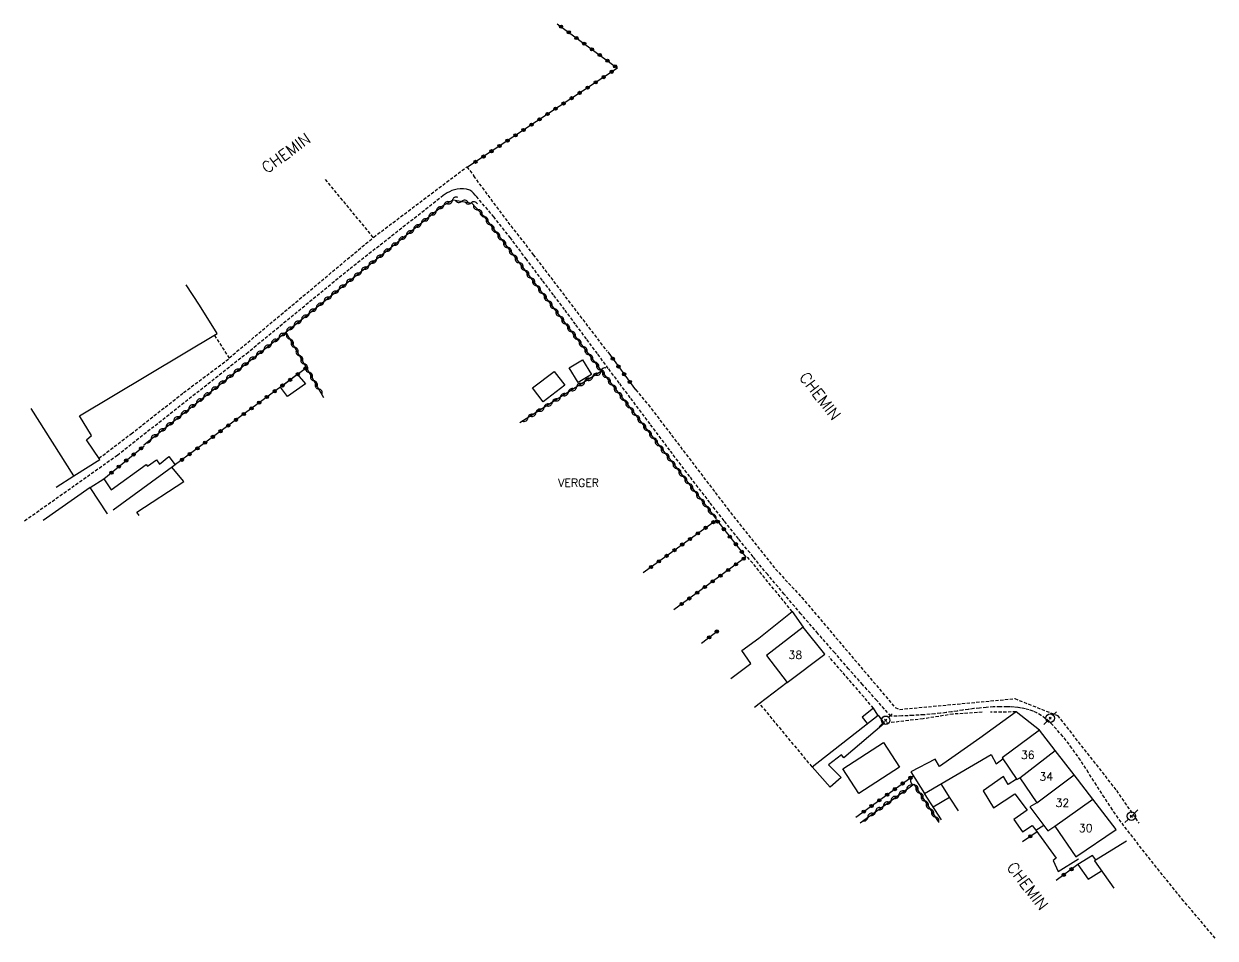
# Model space of a CAD drawing. Header units: millimetres. Extents: x 128208 to 129000, y 141060 to 142000.
# Drawn here: x 128528.6 to 128714.7, y 141478.1 to 141620.9 of the extents above; entities that cross this region are included whole.
import ezdxf
from ezdxf.enums import TextEntityAlignment as Align

# ---------------------------------------------------------------- set-up
doc = ezdxf.new("R2010")
doc.units = ezdxf.units.MM
doc.linetypes.add('DASHED', pattern=[0.75, 0.5, -0.25])
doc.layers.get('0').update_dxf_attribs({"linetype": 'CONTINUOUS'})
for name, color, linetype in [('W0070', 7, 'DASHED'), ('W0101', 7, 'CONTINUOUS'), ('W0104', 1, 'CONTINUOUS'), ('W0112', 1, 'DASHED'), ('W0310', 3, 'CONTINUOUS'), ('W0323', 7, 'CONTINUOUS'), ('W0473', 7, 'CONTINUOUS'), ('W0984', 7, 'CONTINUOUS'), ('W0989', 7, 'CONTINUOUS'), ('W0991', 7, 'CONTINUOUS'), ('W1102', 7, 'CONTINUOUS')]:
    doc.layers.add(name, color=color, linetype=linetype)
doc.styles.get("Standard").update_dxf_attribs({"font": 'romans.shx', "width": 0.85})

# ---------------------------------------------------------------- blocks, each defined once
blk = doc.blocks.new('T473')
for p, q in [((-0.166667, 0.166667), (0.166667, -0.166667)), ((-0.166667, -0.166667), (0.166667, 0.166667)), ((0.500001, 0.500001), (1.000002, 1.000002)), ((-1.000002, -1.000002), (-0.500001, -0.500001))]:
    blk.add_line(p, q)
blk.add_ellipse((0, 0), major_axis=(0.471405, 0.471405), ratio=1, start_param=5.4977871438, end_param=11.780972451)
blk = doc.blocks.new('t310o')
at = {"color": 0, "linetype": 'Continuous'}
for centre, start, end in [((-0.5, 0.38), 216.8699, 323.1304), ((0.5, -0.37), 36.8699, 143.1303)]:
    blk.add_arc(centre, 0.625, start, end, dxfattribs=at)
blk = doc.blocks.new('t323o')
at = {"color": 0, "linetype": 'Continuous'}
for radius in [0.25, 0.15]:
    blk.add_circle((0, 0), radius, dxfattribs=at)

msp = doc.modelspace()

# ---------------------------------------------------------------- linework, layer by layer
at = {"layer": 'W0070'}
for points in [[(128594.15, 141594.05), (128579.46, 141582.53), (128563.69, 141569.58), (128543.26, 141553.49), (128528.64, 141543.15)], [(128664.05, 141512.78), (128661.85, 141515.24), (128659.65, 141517.71), (128657.46, 141520.18), (128655.29, 141522.67), (128652.65, 141525.71), (128650.02, 141528.75), (128647.4, 141531.81), (128644.82, 141534.89), (128642.53, 141537.68), (128640.26, 141540.47), (128638.02, 141543.29), (128635.8, 141546.12), (128632.65, 141550.19), (128629.54, 141554.29), (128626.45, 141558.4), (128623.36, 141562.5), (128621.64, 141564.79), (128619.93, 141567.08), (128618.22, 141569.38), (128616.52, 141571.67), (128614.81, 141573.97), (128613.1, 141576.26), (128611.38, 141578.54), (128609.64, 141580.81), (128607.14, 141584.12), (128604.65, 141587.44), (128602.08, 141590.71), (128599.37, 141593.86), (128599.13, 141594.14), (128598.89, 141594.43), (128598.61, 141594.7), (128598.28, 141594.9), (128597.8, 141595.05), (128597.3, 141595.11), (128596.81, 141595.1), (128596.32, 141595.05), (128595.91, 141594.97), (128595.51, 141594.84), (128595.13, 141594.67), (128594.76, 141594.49), (128594.6, 141594.39), (128594.44, 141594.29), (128594.29, 141594.17), (128594.14, 141594.05)], [(128714.71, 141478.12), (128709.78, 141483.95), (128706.46, 141488), (128703.21, 141492.11), (128700.02, 141496.26), (128698.67, 141498.14), (128697.4, 141500.06), (128696.16, 141502.01), (128694.93, 141503.96), (128693.67, 141505.9), (128692.34, 141507.8), (128690.91, 141509.63), (128689.36, 141511.37), (128688.79, 141511.93), (128688.18, 141512.44), (128687.54, 141512.9), (128686.85, 141513.3), (128686.27, 141513.56), (128685.67, 141513.76), (128685.06, 141513.92), (128684.44, 141514.05), (128683.89, 141514.14), (128683.32, 141514.21), (128682.76, 141514.24), (128682.2, 141514.26), (128681.12, 141514.26), (128680.04, 141514.22), (128678.96, 141514.14), (128677.89, 141514.05), (128677.01, 141513.96), (128676.14, 141513.85), (128675.27, 141513.73), (128674.4, 141513.59), (128673.54, 141513.46), (128672.67, 141513.34), (128671.8, 141513.23), (128670.92, 141513.14), (128669.21, 141513), (128667.49, 141512.89), (128665.77, 141512.82), (128664.05, 141512.78)]]:
    msp.add_lwpolyline(points, dxfattribs=at)
at = {"layer": 'W0101'}
for points in [[(128533.69, 141548.51), (128536.45, 141550.32), (128529.78, 141560.81), (128529.78, 141560.81)], [(128541.73, 141544.39), (128541.73, 141544.39), (128539, 141548.49), (128531.68, 141543.32)], [(128650.36, 141526.68), (128644.61, 141522.28), (128647.87, 141518.02)], [(128653.74, 141522.46), (128650.35, 141526.67)], [(128647.87, 141518.02), (128653.74, 141522.46)], [(128687.27, 141510.58), (128681.43, 141506.27), (128683.71, 141502.87), (128684.18, 141503.18)], [(128689.73, 141507.41), (128687.27, 141510.6)], [(128692.66, 141503.63), (128689.73, 141507.41)], [(128684.18, 141503.18), (128686.85, 141499.27)], [(128695.62, 141499.81), (128692.66, 141503.63)], [(128686.85, 141499.27), (128685.78, 141498.64), (128688.58, 141494.89), (128689.66, 141495.6)], [(128699.25, 141495.11), (128695.62, 141499.81)], [(128689.66, 141495.6), (128689.66, 141495.6), (128692.93, 141490.82), (128699.25, 141495.11)], [(128700.88, 141493.25), (128695.84, 141490.22), (128698.88, 141485.91)]]:
    msp.add_lwpolyline(points, dxfattribs=at)
at = {"layer": 'W0104'}
for points in [[(128536.45, 141550.32), (128540.52, 141552.85), (128538.41, 141555.95), (128539.2, 141556.62), (128537.32, 141559.66), (128558.86, 141572.54), (128556.09, 141576.95), (128553.98, 141580.14)], [(128539, 141548.49), (128541.14, 141549.86), (128542.3, 141548.14), (128547.76, 141552.09), (128547.94, 141551.83), (128549.35, 141552.81), (128549.83, 141552.15), (128551.31, 141553.32), (128552.27, 141552), (128551.86, 141551.73), (128542.6, 141544.97)], [(128546.64, 141544.12), (128546.3, 141544.61), (128553.62, 141549.4), (128551.76, 141551.66)], [(128639.05, 141518.65), (128642.21, 141521), (128640.77, 141523.06), (128643.43, 141524.94), (128648.66, 141529.12), (128650.36, 141526.68)], [(128647.87, 141518.02), (128643.51, 141514.7), (128642.76, 141514.16)], [(128662.03, 141512.95), (128661.34, 141514.04), (128659.58, 141512.62), (128660.37, 141511.64)], [(128687.27, 141510.6), (128683.61, 141513.44), (128677.97, 141509.37), (128671.64, 141504.91), (128670.96, 141506.05), (128667.17, 141504.09), (128669.3, 141500.7), (128679.74, 141506.78), (128680.48, 141505.35), (128681.55, 141506.1)], [(128683.66, 141502.94), (128682.39, 141502.13), (128681.65, 141503.34), (128678.47, 141501.13), (128680.11, 141498.49), (128683.43, 141500.64), (128685.32, 141498.1), (128683.27, 141496.63), (128684.6, 141494.72), (128686.13, 141495.73), (128686.72, 141495.01), (128687.93, 141495.75)], [(128671.96, 141496.6), (128669.3, 141500.7)], [(128671.86, 141502.2), (128673.25, 141500), (128674.56, 141497.98)], [(128673.2, 141500.08), (128670.68, 141498.57)], [(128686.72, 141495.01), (128689.86, 141490.6), (128689.42, 141490.25), (128690.19, 141488.51), (128693.37, 141490.52)], [(128696.06, 141490.36), (128695.56, 141491.01), (128693.26, 141489.62), (128694.87, 141487.32), (128696.95, 141488.64)]]:
    msp.add_lwpolyline(points, dxfattribs=at)
for points in [[(128615.88, 141568.42), (128617.29, 141566.13), (128615.22, 141564.86), (128613.82, 141567.16)], [(128568.73, 141564.13), (128571.35, 141566.16), (128572.62, 141564.67), (128569.83, 141562.68)], [(128613.13, 141564.45), (128609.77, 141561.87), (128608.11, 141564.02), (128611.47, 141566.61)], [(128663.03, 141511.65), (128656.73, 141506.29), (128656.33, 141506.73), (128654.31, 141505.18), (128656.27, 141503.19), (128654.57, 141501.7), (128651.75, 141504.89), (128662.05, 141512.96)], [(128665.39, 141504.82), (128659.06, 141500.7), (128656.56, 141504.54), (128662.89, 141508.66)]]:
    msp.add_lwpolyline(points, close=True, dxfattribs=at)
at = {"layer": 'W0112'}
for points in [[(128560.73, 141568.73), (128583.29, 141587.57), (128597.85, 141598.55), (128598.94, 141597.16), (128598.88, 141597.11), (128603.8, 141590.5), (128608.21, 141584.83), (128619.7, 141569.76)], [(128575.68, 141596.59), (128583.2, 141587.5)], [(128540.38, 141553.05), (128545.43, 141556.88), (128553.6, 141563.3), (128560.77, 141568.65), (128558.44, 141572.29)], [(128624.2, 141563.76), (128626.18, 141561.4), (128638.57, 141545.15), (128646.03, 141535.73), (128646.04, 141535.74), (128650.15, 141531.32), (128664.74, 141514.12), (128665.45, 141513.85), (128683.42, 141515.52), (128690.08, 141512.88), (128699.29, 141501.18), (128702.77, 141496.1), (128702.77, 141496.1)], [(128648.66, 141529.12), (128641.6, 141537.72)], [(128661.34, 141514.04), (128654.39, 141522.08)], [(128651.75, 141504.89), (128643.57, 141514.74)], [(128678.32, 141513.41), (128673.75, 141513.1), (128669.08, 141512.37), (128663.03, 141511.65)], [(128683.62, 141513.44), (128679.63, 141513.42)]]:
    msp.add_lwpolyline(points, dxfattribs=at)
at = {"layer": 'W0310'}
for points in [[(128547.36, 141555.15), (128569.55, 141572.75), (128594.04, 141592.44), (128595.72, 141593.38), (128598.59, 141592.9), (128600.42, 141590.92), (128618.71, 141566.85), (128636.66, 141543.68)], [(128569.55, 141572.75), (128575.44, 141562.56)], [(128618.85, 141566.63), (128606.09, 141558.56)], [(128659.24, 141496.15), (128667.64, 141502.19), (128671.45, 141496.33)]]:
    msp.add_lwpolyline(points, dxfattribs=at)
at = {"layer": 'W0323'}
for points in [[(128611.95, 141620.87), (128621.35, 141613.97), (128612.25, 141607.99), (128597.94, 141598.5)], [(128619.84, 141569.65), (128624.17, 141563.75)], [(128572.75, 141567.14), (128562.25, 141559.4), (128552.14, 141551.92)], [(128541.16, 141549.83), (128547.43, 141554.98)], [(128625.38, 141535.2), (128636.83, 141543.42)], [(128636.83, 141543.42), (128641.43, 141537.63), (128630.17, 141529.4)], [(128634.47, 141524.19), (128637.14, 141526.19)], [(128658.61, 141496.99), (128667.55, 141503.49)], [(128686.89, 141494.75), (128684.59, 141493.18)], [(128693.26, 141489.6), (128689.85, 141487.12)]]:
    msp.add_lwpolyline(points, dxfattribs=at)
at = {"layer": 'W1102'}
for points in [[(128684.18, 141503.18), (128689.73, 141507.41)], [(128686.85, 141499.27), (128692.66, 141503.63)], [(128689.66, 141495.6), (128695.62, 141499.81)]]:
    msp.add_lwpolyline(points, dxfattribs=at)

# ---------------------------------------------------------------- block references
at = {"layer": 'W0310'}
for p, rotation in [((128595.57, 141593.29), 28.99972033416887), ((128597.03, 141593.16), 350.4955533149265), ((128593.07, 141591.66), 38.81499764781766), ((128594.26, 141592.57), 28.99972033416887), ((128598.51, 141592.91), 350.4955533149265), ((128599.55, 141591.85), 312.747787123302), ((128600.55, 141590.74), 307.2395427076599), ((128590.73, 141589.78), 38.81499764781766), ((128591.9, 141590.72), 38.81499764781766), ((128601.46, 141589.54), 307.2395427076599), ((128588.39, 141587.9), 38.81499764781766), ((128589.56, 141588.84), 38.81499764781766), ((128602.37, 141588.35), 307.2395427076599), ((128603.28, 141587.16), 307.2395427076599), ((128586.05, 141586.02), 38.81499764781766), ((128587.22, 141586.96), 38.81499764781766), ((128604.18, 141585.96), 307.2395427076599), ((128583.72, 141584.14), 38.81499764781766), ((128584.88, 141585.08), 38.81499764781766), ((128605.09, 141584.77), 307.2395427076599), ((128606, 141583.57), 307.2395427076599), ((128581.38, 141582.26), 38.81499764781766), ((128582.55, 141583.2), 38.81499764781766), ((128606.91, 141582.38), 307.2395427076599), ((128579.04, 141580.38), 38.81499764781766), ((128580.21, 141581.32), 38.81499764781766), ((128607.82, 141581.19), 307.2395427076599), ((128608.72, 141579.99), 307.2395427076599), ((128576.7, 141578.5), 38.81499764781766), ((128577.87, 141579.44), 38.81499764781766), ((128609.63, 141578.8), 307.2395427076599), ((128574.36, 141576.62), 38.81499764781766), ((128575.53, 141577.56), 38.81499764781766), ((128610.54, 141577.6), 307.2395427076599), ((128611.45, 141576.41), 307.2395427076599), ((128572.03, 141574.74), 38.81499764781766), ((128573.2, 141575.68), 38.81499764781766), ((128612.35, 141575.21), 307.2395427076599), ((128613.26, 141574.02), 307.2395427076599), ((128569.69, 141572.86), 38.81499764781766), ((128570.86, 141573.8), 38.81499764781766), ((128614.17, 141572.83), 307.2395427076599), ((128567.34, 141570.99), 38.40515640505598), ((128568.52, 141571.92), 38.40515640505598), ((128570.19, 141571.65), 300.035862929965), ((128570.94, 141570.35), 300.035862929965), ((128615.08, 141571.63), 307.2395427076599), ((128615.99, 141570.44), 307.2395427076599), ((128564.99, 141569.13), 38.40515640505598), ((128566.16, 141570.06), 38.40515640505598), ((128571.69, 141569.05), 300.035862929965), ((128616.89, 141569.24), 307.2395427076599), ((128562.64, 141567.27), 38.40515640505598), ((128563.81, 141568.2), 38.40515640505598), ((128572.44, 141567.75), 300.035862929965), ((128617.8, 141568.05), 307.2395427076599), ((128618.71, 141566.86), 307.2395427076599), ((128560.29, 141565.4), 38.40515640505598), ((128561.46, 141566.33), 38.40515640505598), ((128573.19, 141566.45), 300.035862929965), ((128573.94, 141565.15), 300.035862929965), ((128616.23, 141564.97), 212.3269101753204), ((128617.5, 141565.77), 212.3269101753204), ((128618.76, 141566.58), 212.3269101753204), ((128619.63, 141565.67), 307.7565272510432), ((128557.94, 141563.54), 38.40515640505598), ((128559.11, 141564.47), 38.40515640505598), ((128574.69, 141563.86), 300.035862929965), ((128613.69, 141563.37), 212.3269101753204), ((128614.96, 141564.17), 212.3269101753204), ((128620.55, 141564.48), 307.7565272510432), ((128621.46, 141563.3), 307.7565272510432), ((128555.59, 141561.67), 38.40515640505598), ((128556.76, 141562.61), 38.40515640505598), ((128611.16, 141561.76), 212.3269101753204), ((128612.43, 141562.57), 212.3269101753204), ((128622.38, 141562.11), 307.7565272510432), ((128553.23, 141559.81), 38.40515640505598), ((128554.41, 141560.74), 38.40515640505598), ((128607.36, 141559.36), 212.3269101753204), ((128608.62, 141560.16), 212.3269101753204), ((128609.89, 141560.96), 212.3269101753204), ((128623.3, 141560.93), 307.7565272510432), ((128624.22, 141559.74), 307.7565272510432), ((128550.88, 141557.95), 38.40515640505598), ((128552.06, 141558.88), 38.40515640505598), ((128625.14, 141558.55), 307.7565272510432), ((128626.06, 141557.37), 307.7565272510432), ((128548.53, 141556.08), 38.40515640505598), ((128549.71, 141557.02), 38.40515640505598), ((128626.97, 141556.18), 307.7565272510432), ((128627.89, 141555), 307.7565272510432), ((128628.81, 141553.81), 307.7565272510432), ((128629.73, 141552.62), 307.7565272510432), ((128630.65, 141551.44), 307.7565272510432), ((128631.57, 141550.25), 307.7565272510432), ((128632.49, 141549.07), 307.7565272510432), ((128633.4, 141547.88), 307.7565272510432), ((128634.32, 141546.69), 307.7565272510432), ((128635.24, 141545.51), 307.7565272510432), ((128636.16, 141544.32), 307.7565272510432), ((128667.72, 141502.06), 303.0203807658112), ((128665.33, 141500.53), 35.75024251787205), ((128666.54, 141501.4), 35.75024251787205), ((128668.54, 141500.8), 303.0203807658112), ((128669.35, 141499.55), 303.0203807658112), ((128661.67, 141497.9), 35.75024251787205), ((128662.89, 141498.78), 35.75024251787205), ((128664.11, 141499.65), 35.75024251787205), ((128670.17, 141498.29), 303.0203807658112), ((128660.46, 141497.02), 35.75024251787205), ((128670.99, 141497.03), 303.0203807658112)]:
    msp.add_blockref('t310o', p, dxfattribs=dict(at, rotation=rotation))
at = {"layer": 'W0323'}
for p, rotation in [((128612.54, 141620.44), 323.7423850288784), ((128613.75, 141619.55), 323.7423850288784), ((128614.96, 141618.66), 323.7423850288784), ((128616.17, 141617.78), 323.7423850288784), ((128617.38, 141616.89), 323.7423850288784), ((128618.59, 141616), 323.7423850288784), ((128619.8, 141615.12), 323.7423850288784), ((128621, 141614.23), 323.7423850288784), ((128619.21, 141612.56), 213.3253263332125), ((128620.46, 141613.39), 213.3253263332125), ((128615.45, 141610.09), 213.3253263332125), ((128616.7, 141610.91), 213.3253263332125), ((128617.96, 141611.74), 213.3253263332125), ((128612.94, 141608.44), 213.3253263332125), ((128614.2, 141609.27), 213.3253263332125), ((128610.44, 141606.79), 213.5466525773223), ((128611.69, 141607.62), 213.5466525773223), ((128607.94, 141605.13), 213.5466525773223), ((128609.19, 141605.96), 213.5466525773223), ((128604.19, 141602.64), 213.5466525773223), ((128605.44, 141603.47), 213.5466525773223), ((128606.69, 141604.3), 213.5466525773223), ((128601.69, 141600.98), 213.5466525773223), ((128602.94, 141601.81), 213.5466525773223), ((128599.19, 141599.33), 213.5466525773223), ((128600.44, 141600.15), 213.5466525773223), ((128620.62, 141568.59), 306.2138558207067), ((128621.51, 141567.38), 306.2138558207067), ((128570.24, 141565.29), 216.3895608105794), ((128571.44, 141566.18), 216.3895608105794), ((128572.65, 141567.07), 216.3895608105794), ((128622.39, 141566.17), 306.2138558207067), ((128567.82, 141563.51), 216.3895608105794), ((128569.03, 141564.4), 216.3895608105794), ((128623.28, 141564.96), 306.2138558207067), ((128565.41, 141561.73), 216.3895608105794), ((128566.61, 141562.62), 216.3895608105794), ((128562.99, 141559.95), 216.3895608105794), ((128564.2, 141560.84), 216.3895608105794), ((128560.58, 141558.16), 216.5154314040705), ((128561.78, 141559.06), 216.5154314040705), ((128558.17, 141556.38), 216.5154314040705), ((128559.37, 141557.27), 216.5154314040705), ((128546.96, 141554.6), 39.41664666485136), ((128555.76, 141554.59), 216.5154314040705), ((128556.96, 141555.49), 216.5154314040705), ((128544.64, 141552.69), 39.41664666485136), ((128545.8, 141553.64), 39.41664666485136), ((128553.35, 141552.81), 216.5154314040705), ((128554.55, 141553.7), 216.5154314040705), ((128542.32, 141550.79), 39.41664666485136), ((128543.48, 141551.74), 39.41664666485136), ((128636.35, 141543.07), 35.68845182121686), ((128637.04, 141543.15), 308.5388215058118), ((128633.91, 141541.32), 35.68845182121686), ((128635.13, 141542.2), 35.68845182121686), ((128637.98, 141541.97), 308.5388215058118), ((128631.47, 141539.57), 35.68845182121686), ((128632.69, 141540.45), 35.68845182121686), ((128638.91, 141540.8), 308.5388215058118), ((128639.85, 141539.63), 308.5388215058118), ((128629.04, 141537.82), 35.68845182121686), ((128630.26, 141538.7), 35.68845182121686), ((128640.78, 141538.45), 308.5388215058118), ((128626.6, 141536.07), 35.68845182121686), ((128627.82, 141536.95), 35.68845182121686), ((128638.65, 141535.6), 216.1471518221043), ((128639.86, 141536.48), 216.1471518221043), ((128641.07, 141537.37), 216.1471518221043), ((128636.23, 141533.83), 216.1471518221043), ((128637.44, 141534.71), 216.1471518221043), ((128633.8, 141532.06), 216.1471518221043), ((128635.01, 141532.94), 216.1471518221043), ((128631.38, 141530.29), 216.1471518221043), ((128632.59, 141531.17), 216.1471518221043), ((128635.67, 141525.09), 36.79611937014874), ((128636.87, 141525.99), 36.79611937014874), ((128665.89, 141502.28), 35.99838835612675), ((128667.11, 141503.17), 35.99838835612675), ((128663.47, 141500.52), 35.99838835612675), ((128664.68, 141501.4), 35.99838835612675), ((128661.04, 141498.76), 35.99838835612675), ((128662.25, 141499.64), 35.99838835612675), ((128659.83, 141497.88), 35.99838835612675), ((128685.83, 141494.03), 214.3295441727005), ((128691.06, 141488.01), 216.0661694171135), ((128692.28, 141488.89), 216.0661694171135)]:
    msp.add_blockref('t323o', p, dxfattribs=dict(at, rotation=rotation))
at = {"layer": 'W0473'}
for p in [(128663.25, 141512.14), (128688.95, 141512.48), (128701.62, 141497.16)]:
    msp.add_blockref('T473', p, dxfattribs=at)

# ---------------------------------------------------------------- texts
at = {"layer": 'W0984'}
msp.add_text('VERGER', height=1.25, dxfattribs=at).set_placement((128615.29, 141549.21), align=Align.MIDDLE_CENTER)
at = {"layer": 'W0989'}
for rotation, p in [(36.0582, (128569.6, 141600.69)), (307.7692, (128653, 141562.76)), (307.7692, (128685.41, 141486.27))]:
    msp.add_text('CHEMIN', height=1.75, rotation=rotation, dxfattribs=at).set_placement(p, align=Align.MIDDLE_CENTER)
at = {"layer": 'W0991'}
for s, p in [('38', (128649.14, 141522.35)), ('36', (128685.44, 141506.73)), ('34', (128688.32, 141503.34)), ('32', (128690.85, 141499.26)), ('30', (128694.48, 141495.31))]:
    msp.add_text(s, height=1.25, dxfattribs=at).set_placement(p, align=Align.MIDDLE_CENTER)

doc.saveas('drawing.dxf')
